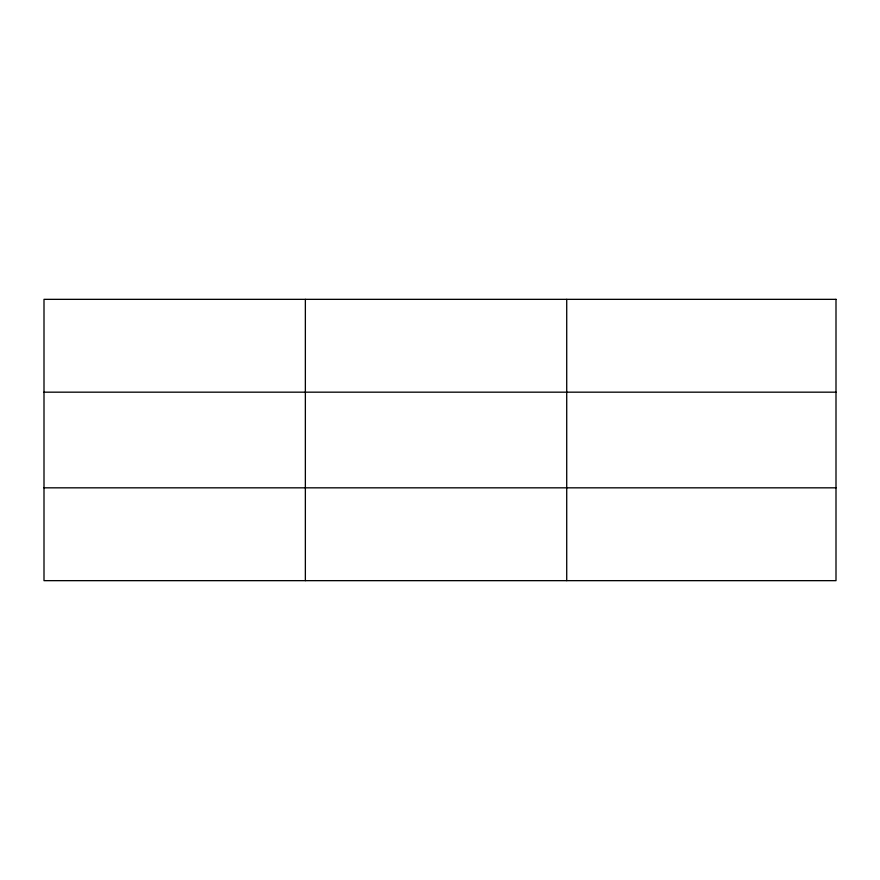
<?xml version="1.0" encoding="UTF-8"?>
<svg xmlns="http://www.w3.org/2000/svg" width="880" height="880" viewBox="0 0 880 880"><rect width="100%" height="100%" fill="white"/><g stroke="black" fill="none" stroke-linecap="round" stroke-linejoin="round"><path stroke-width="1.32" d="M305.36 580.657L305.36 299.343M566.72 580.657L566.72 299.343M44 392.172L836 392.172M44 487.828L836 487.828M836 299.343L836 580.657L44 580.657L44 299.343L836 299.343"/></g></svg>
